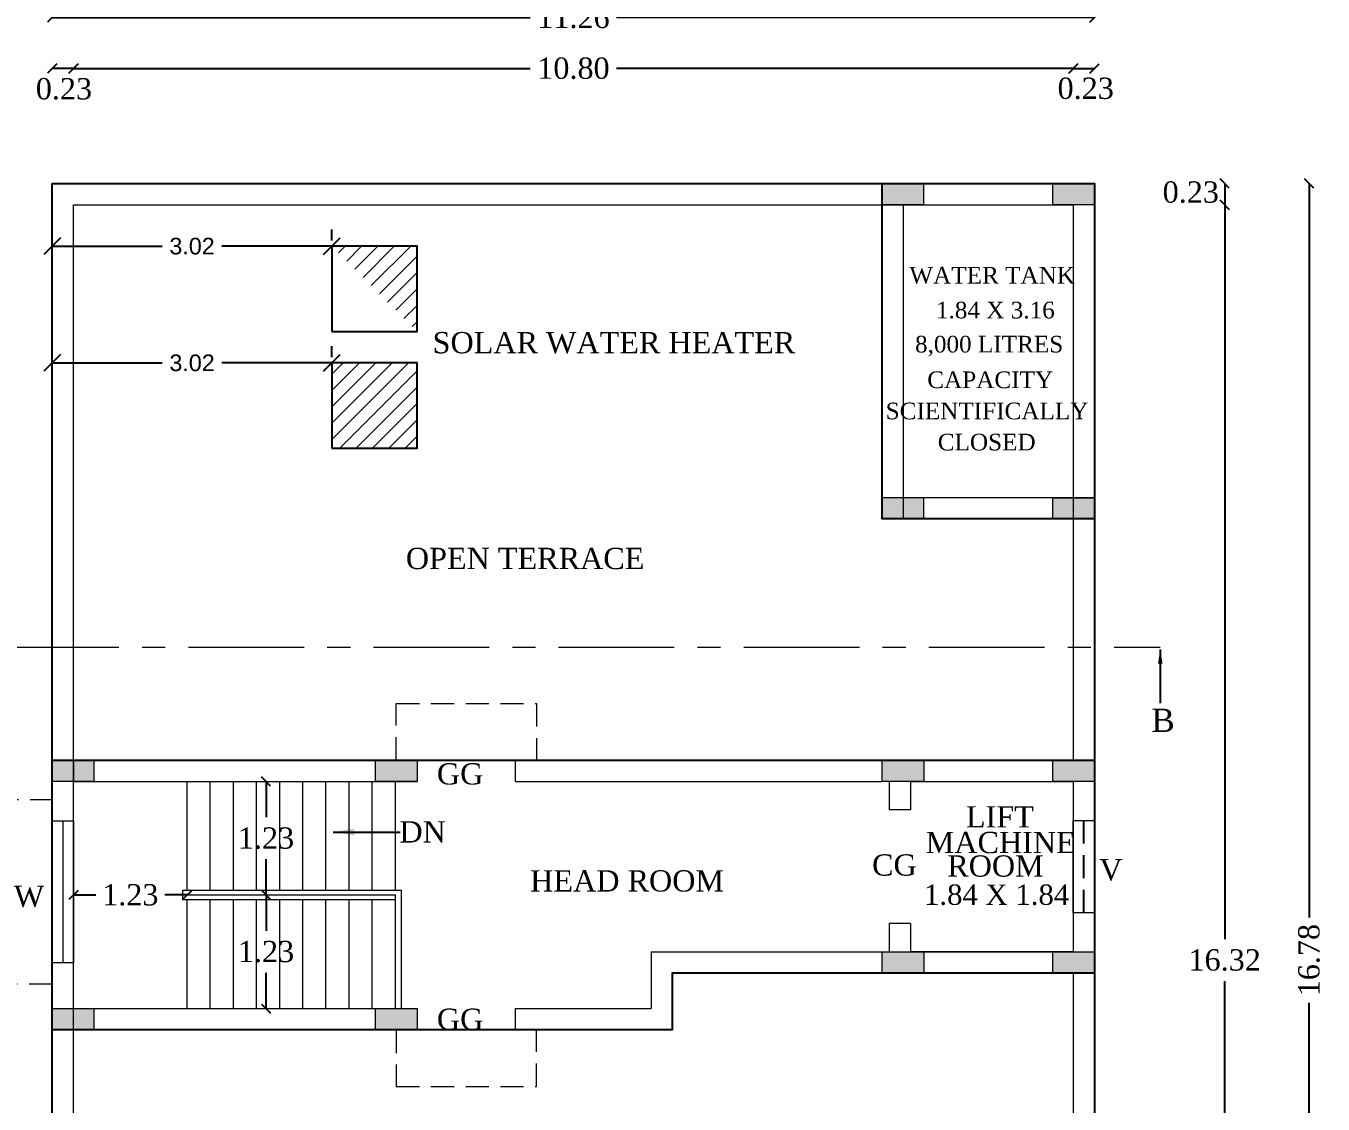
# Model space of a CAD drawing. Header units: metres. Extents: x -132 to 144, y -80 to -15.
# Drawn here: x -45.62 to -31.61, y -68.94 to -57.29 of the extents above; entities that cross this region are included whole.
import ezdxf
from ezdxf.enums import TextEntityAlignment as Align

# ---------------------------------------------------------------- set-up
doc = ezdxf.new("R2010")
doc.units = ezdxf.units.M
doc.header["$MEASUREMENT"] = 0
doc.header["$PDMODE"] = 3
doc.linetypes.add('CENTER', pattern=[2, 1.25, -0.25, 0.25, -0.25])
doc.linetypes.add('HIDDEN', pattern=[0.375, 0.25, -0.125])
doc.layers.get('0').update_dxf_attribs({"lineweight": 5})
doc.layers.get('DEFPOINTS').update_dxf_attribs({"lineweight": 5})
for name, color, linetype in [('BLK_1_FLR_6_ROOF_AREA', 54, 'Continuous'), ('BLK_1_STAIR_HEADROOM', 1, 'Continuous'), ('SOLAR_WATER_HEATER', 1, 'Continuous'), ('WATER_TANK_CALCULATION', 150, 'Continuous')]:
    doc.layers.add(name, color=color, linetype=linetype)
doc.styles.add('Isa-', font='times.ttf')
doc.styles.get("Standard").update_dxf_attribs({"font": 'arial.ttf'})
doc.styles.add('STYLE2', font='times.ttf')
doc.dimstyles.new('Copy of ISO-25', dxfattribs={"dimscale": 0, "dimtxt": 0.23, "dimasz": 0.1, "dimexe": 1.25, "dimexo": 0.625, "dimgap": 0.11, "dimtad": 0, "dimtih": 1, "dimtoh": 1, "dimzin": 1, "dimdsep": 46, "dimtxsty": 'STYLE2', "dimblk": 'OBLIQUE', "dimcen": 0, "dimse1": 1, "dimse2": 1, "dimclrd": 1, "dimclrt": 3, "dimadec": 0, "dimazin": 2, "dimtfac": 1, "dimtix": 1, "dimtofl": 0, "dimtmove": 0, "dimatfit": 3, "dimfxl": 0, "dimtolj": 1, "dimarcsym": 0})
doc.dimstyles.new('ISO-25', dxfattribs={"dimscale": 0, "dimtxt": 0.23, "dimasz": 0.15, "dimexe": 1.25, "dimexo": 0.625, "dimgap": 0.11, "dimtad": 0, "dimtih": 1, "dimtoh": 1, "dimzin": 1, "dimdsep": 46, "dimtxsty": 'STYLE2', "dimblk": 'OBLIQUE', "dimcen": 0, "dimse1": 1, "dimse2": 1, "dimclrd": 1, "dimclrt": 3, "dimadec": 0, "dimazin": 2, "dimtfac": 1, "dimtix": 1, "dimtofl": 0, "dimtmove": 0, "dimatfit": 3, "dimfxl": 0, "dimtolj": 1, "dimarcsym": 0})
doc.dimstyles.new('STANDARD$0', dxfattribs={"dimtxt": 0.5, "dimasz": 0.1, "dimexe": 2, "dimexo": 2, "dimgap": 0, "dimtad": 0, "dimzin": 0, "dimdsep": 46, "dimtxsty": 'Standard', "dimblk": 'OBLIQUE', "dimcen": -0.0625, "dimse1": 1, "dimse2": 1, "dimclrd": 3, "dimclre": 9, "dimadec": 0, "dimazin": 0, "dimtfac": 1, "dimtix": 1, "dimtofl": 0, "dimtmove": 2, "dimatfit": 3, "dimldrblk": 'OBLIQUE', "dimfxl": 0, "dimtolj": 1, "dimtzin": 0, "dimarcsym": 0})

# ---------------------------------------------------------------- blocks, each defined once
blk = doc.blocks.new('_Oblique')
at = {"color": 0, "linetype": 'ByBlock', "lineweight": -2}
blk.add_line((-0.5, -0.5), (0.5, 0.5), dxfattribs=at)
blk = doc.blocks.new('*D69')
at = {"color": 1, "lineweight": -2}
blk.add_line((-34.308, -57.753), (-34.078, -57.753), dxfattribs=at)
at = {"layer": 'DEFPOINTS', "color": 0}
for p in [(-34.078, -57.753), (-34.308, -59.227), (-34.078, -59.227)]:
    blk.add_point(p, dxfattribs=at)
at = {"color": 1, "lineweight": -2, "xscale": 0.1, "yscale": 0.1, "zscale": 0.1, "rotation": 180}
blk.add_blockref('_Oblique', (-34.308, -57.753), dxfattribs=at)
at = {"color": 1, "lineweight": -2, "xscale": 0.1, "yscale": 0.1, "zscale": 0.1}
blk.add_blockref('_Oblique', (-34.078, -57.753), dxfattribs=at)
at = {"color": 3, "insert": (-34.174, -57.97), "char_height": 0.23, "attachment_point": 5, "style": 'STYLE2'}
blk.add_mtext('\\A1;0.23', dxfattribs=at)
blk = doc.blocks.new('*D70')
at = {"color": 1, "lineweight": -2}
blk.add_line((-32.673, -58.997), (-32.673, -59.227), dxfattribs=at)
at = {"layer": 'DEFPOINTS', "color": 0}
for p in [(-34.522, -58.997), (-34.522, -59.227), (-32.673, -59.227)]:
    blk.add_point(p, dxfattribs=at)
at = {"color": 1, "lineweight": -2, "xscale": 0.1, "yscale": 0.1, "zscale": 0.1}
for p, rotation in [((-32.673, -58.997), 90), ((-32.673, -59.227), 270)]:
    blk.add_blockref('_Oblique', p, dxfattribs=dict(at, rotation=rotation))
at = {"color": 3, "insert": (-33.039, -59.091), "char_height": 0.23, "attachment_point": 5, "style": 'STYLE2'}
blk.add_mtext('\\A1;0.23', dxfattribs=at)
blk = doc.blocks.new('*D75')
at = {"color": 1, "lineweight": -2}
blk.add_line((-46.626, -59.227), (-46.626, -58.997), dxfattribs=at)
at = {"layer": 'DEFPOINTS', "color": 0}
for p in [(-46.626, -58.997), (-44.744, -58.997), (-44.744, -59.227)]:
    blk.add_point(p, dxfattribs=at)
at = {"color": 1, "lineweight": -2, "xscale": 0.1, "yscale": 0.1, "zscale": 0.1}
for p, rotation in [((-46.626, -58.997), 90), ((-46.626, -59.227), 270)]:
    blk.add_blockref('_Oblique', p, dxfattribs=dict(at, rotation=rotation))
at = {"color": 3, "insert": (-46.963, -59.139), "char_height": 0.23, "attachment_point": 5, "style": 'STYLE2'}
blk.add_mtext('\\A1;0.23', dxfattribs=at)
blk = doc.blocks.new('*D76')
at = {"color": 1, "lineweight": -2}
for p, q in [((-45.338, -57.204), (-40.174, -57.204)), ((-34.078, -57.204), (-39.242, -57.204))]:
    blk.add_line(p, q, dxfattribs=at)
at = {"layer": 'DEFPOINTS', "color": 0}
for p in [(-34.078, -57.204), (-45.338, -58.997), (-34.078, -58.997)]:
    blk.add_point(p, dxfattribs=at)
at = {"color": 1, "lineweight": -2, "xscale": 0.1, "yscale": 0.1, "zscale": 0.1, "rotation": 180}
blk.add_blockref('_Oblique', (-45.338, -57.204), dxfattribs=at)
at = {"color": 1, "lineweight": -2, "xscale": 0.1, "yscale": 0.1, "zscale": 0.1}
blk.add_blockref('_Oblique', (-34.078, -57.204), dxfattribs=at)
at = {"color": 3, "insert": (-39.708, -57.204), "char_height": 0.23, "attachment_point": 5, "style": 'STYLE2'}
blk.add_mtext('\\A1;11.26', dxfattribs=at)
blk = doc.blocks.new('*D127')
at = {"color": 1, "linetype": 'Continuous', "lineweight": -2}
for p, q in [((-46.573, -60.109), (-46.573, -67.804)), ((-46.573, -76.429), (-46.573, -68.734))]:
    blk.add_line(p, q, dxfattribs=at)
at = {"layer": 'DEFPOINTS', "color": 0}
for p in [(-46.573, -60.109), (-45.055, -60.109), (-45.055, -76.429)]:
    blk.add_point(p, dxfattribs=at)
at = {"color": 1, "lineweight": -2, "xscale": 0.1, "yscale": 0.1, "zscale": 0.1}
for p, rotation in [((-46.573, -60.109), 90), ((-46.573, -76.429), 270)]:
    blk.add_blockref('_Oblique', p, dxfattribs=dict(at, rotation=rotation))
at = {"color": 3, "insert": (-46.573, -68.269), "char_height": 0.23, "attachment_point": 5, "rotation": 90, "style": 'STYLE2'}
blk.add_mtext('\\A1;16.32', dxfattribs=at)
blk = doc.blocks.new('*D78')
at = {"color": 1, "linetype": 'Continuous', "lineweight": -2}
blk.add_line((-45.108, -57.753), (-45.338, -57.753), dxfattribs=at)
at = {"layer": 'DEFPOINTS', "color": 0}
for p in [(-45.338, -57.753), (-45.338, -59.227), (-45.108, -59.227)]:
    blk.add_point(p, dxfattribs=at)
at = {"color": 1, "lineweight": -2, "xscale": 0.1, "yscale": 0.1, "zscale": 0.1, "rotation": 180}
blk.add_blockref('_Oblique', (-45.338, -57.753), dxfattribs=at)
at = {"color": 1, "lineweight": -2, "xscale": 0.1, "yscale": 0.1, "zscale": 0.1}
blk.add_blockref('_Oblique', (-45.108, -57.753), dxfattribs=at)
at = {"color": 3, "insert": (-45.212, -57.975), "char_height": 0.23, "attachment_point": 5, "style": 'STYLE2'}
blk.add_mtext('\\A1;0.23', dxfattribs=at)
blk = doc.blocks.new('*D79')
at = {"color": 1, "linetype": 'Continuous', "lineweight": -2}
for p, q in [((-45.108, -57.753), (-40.174, -57.753)), ((-34.308, -57.753), (-39.242, -57.753))]:
    blk.add_line(p, q, dxfattribs=at)
at = {"layer": 'DEFPOINTS', "color": 0}
for p in [(-34.308, -57.753), (-45.108, -59.227), (-34.308, -59.227)]:
    blk.add_point(p, dxfattribs=at)
at = {"color": 1, "lineweight": -2, "xscale": 0.1, "yscale": 0.1, "zscale": 0.1, "rotation": 180}
blk.add_blockref('_Oblique', (-45.108, -57.753), dxfattribs=at)
at = {"color": 1, "lineweight": -2, "xscale": 0.1, "yscale": 0.1, "zscale": 0.1}
blk.add_blockref('_Oblique', (-34.308, -57.753), dxfattribs=at)
at = {"color": 3, "insert": (-39.708, -57.753), "char_height": 0.23, "attachment_point": 5, "style": 'STYLE2'}
blk.add_mtext('\\A1;10.80', dxfattribs=at)
blk = doc.blocks.new('*D128')
at = {"color": 1, "linetype": 'Continuous', "lineweight": -2}
for p, q in [((-32.673, -59.227), (-32.673, -67.16)), ((-32.673, -75.547), (-32.673, -67.615))]:
    blk.add_line(p, q, dxfattribs=at)
at = {"layer": 'DEFPOINTS', "color": 0}
for p in [(-34.308, -59.227), (-34.308, -75.547), (-32.673, -75.547)]:
    blk.add_point(p, dxfattribs=at)
at = {"color": 1, "lineweight": -2, "xscale": 0.1, "yscale": 0.1, "zscale": 0.1}
for p, rotation in [((-32.673, -59.227), 90), ((-32.673, -75.547), 270)]:
    blk.add_blockref('_Oblique', p, dxfattribs=dict(at, rotation=rotation))
at = {"color": 3, "insert": (-32.673, -67.387), "char_height": 0.23, "attachment_point": 5, "style": 'STYLE2'}
blk.add_mtext('\\A1;16.32', dxfattribs=at)
blk = doc.blocks.new('*D129')
at = {"color": 1, "linetype": 'Continuous', "lineweight": -2}
for p, q in [((-31.761, -58.997), (-31.761, -66.925)), ((-31.761, -75.777), (-31.761, -67.85))]:
    blk.add_line(p, q, dxfattribs=at)
at = {"layer": 'DEFPOINTS', "color": 0}
for p in [(-34.078, -58.997), (-34.078, -75.777), (-31.761, -75.777)]:
    blk.add_point(p, dxfattribs=at)
at = {"color": 1, "lineweight": -2, "xscale": 0.1, "yscale": 0.1, "zscale": 0.1}
for p, rotation in [((-31.761, -58.997), 90), ((-31.761, -75.777), 270)]:
    blk.add_blockref('_Oblique', p, dxfattribs=dict(at, rotation=rotation))
at = {"color": 3, "insert": (-31.761, -67.387), "char_height": 0.23, "attachment_point": 5, "rotation": 90, "style": 'STYLE2'}
blk.add_mtext('\\A1;16.78', dxfattribs=at)
blk = doc.blocks.new('*D175')
at = {"color": 1, "lineweight": -2}
for p, q in [((-43.029, -65.457), (-43.029, -65.842)), ((-43.029, -66.682), (-43.029, -66.297))]:
    blk.add_line(p, q, dxfattribs=at)
at = {"layer": 'DEFPOINTS', "color": 0}
for p in [(-43.236, -65.457), (-43.236, -66.682), (-43.029, -66.682)]:
    blk.add_point(p, dxfattribs=at)
at = {"color": 1, "lineweight": -2, "xscale": 0.1, "yscale": 0.1, "zscale": 0.1}
for p, rotation in [((-43.029, -65.457), 90), ((-43.029, -66.682), 270)]:
    blk.add_blockref('_Oblique', p, dxfattribs=dict(at, rotation=rotation))
at = {"color": 3, "lineweight": -3, "insert": (-43.029, -66.07), "char_height": 0.23, "attachment_point": 5, "style": 'STYLE2'}
blk.add_mtext('\\A1;1.23', dxfattribs=at)
blk = doc.blocks.new('*D176')
at = {"color": 1, "lineweight": -2}
for p, q in [((-43.029, -66.682), (-43.029, -67.069)), ((-43.029, -67.911), (-43.029, -67.524))]:
    blk.add_line(p, q, dxfattribs=at)
at = {"layer": 'DEFPOINTS', "color": 0}
for p in [(-43.029, -66.682), (-43.029, -67.911), (-42.986, -67.911)]:
    blk.add_point(p, dxfattribs=at)
at = {"color": 1, "lineweight": -2, "xscale": 0.1, "yscale": 0.1, "zscale": 0.1}
for p, rotation in [((-43.029, -66.682), 90), ((-43.029, -67.911), 270)]:
    blk.add_blockref('_Oblique', p, dxfattribs=dict(at, rotation=rotation))
at = {"color": 3, "lineweight": -3, "insert": (-43.029, -67.296), "char_height": 0.23, "attachment_point": 5, "style": 'STYLE2'}
blk.add_mtext('\\A1;1.23', dxfattribs=at)
blk = doc.blocks.new('*D177')
at = {"color": 1, "lineweight": -2}
for p, q in [((-45.108, -66.683), (-44.868, -66.683)), ((-43.881, -66.683), (-44.121, -66.683))]:
    blk.add_line(p, q, dxfattribs=at)
at = {"layer": 'DEFPOINTS', "color": 0}
for p in [(-45.108, -66.683), (-45.108, -66.684), (-43.881, -67.911)]:
    blk.add_point(p, dxfattribs=at)
at = {"color": 1, "lineweight": -2, "xscale": 0.1, "yscale": 0.1, "zscale": 0.1, "rotation": 180}
blk.add_blockref('_Oblique', (-45.108, -66.683), dxfattribs=at)
at = {"color": 1, "lineweight": -2, "xscale": 0.1, "yscale": 0.1, "zscale": 0.1}
blk.add_blockref('_Oblique', (-43.881, -66.683), dxfattribs=at)
at = {"color": 3, "lineweight": -3, "insert": (-44.495, -66.683), "char_height": 0.23, "attachment_point": 5, "style": 'STYLE2'}
blk.add_mtext('\\A1;1.23', dxfattribs=at)
blk = doc.blocks.new('*D194')
at = {"layer": 'DEFPOINTS', "color": 0}
for p in [(-45.338, -59.674), (-45.338, -59.674), (-42.318, -59.674)]:
    blk.add_point(p, dxfattribs=at)
at = {"layer": 'SOLAR_WATER_HEATER', "color": 0, "lineweight": -2}
for p, q in [((-45.338, -59.612), (-45.338, -59.494)), ((-42.318, -59.612), (-42.318, -59.494))]:
    blk.add_line(p, q, dxfattribs=at)
at = {"layer": 'SOLAR_WATER_HEATER', "lineweight": -2}
for p, q in [((-45.338, -59.674), (-44.151, -59.674)), ((-42.318, -59.674), (-43.505, -59.674))]:
    blk.add_line(p, q, dxfattribs=at)
at = {"layer": 'SOLAR_WATER_HEATER', "lineweight": -2, "xscale": 0.18, "yscale": 0.18, "zscale": 0.18, "rotation": 180}
blk.add_blockref('_Oblique', (-45.338, -59.674), dxfattribs=at)
at = {"layer": 'SOLAR_WATER_HEATER', "lineweight": -2, "xscale": 0.18, "yscale": 0.18, "zscale": 0.18}
blk.add_blockref('_Oblique', (-42.318, -59.674), dxfattribs=at)
at = {"layer": 'SOLAR_WATER_HEATER', "color": 0, "lineweight": -3, "insert": (-43.828, -59.674), "char_height": 0.18, "attachment_point": 5}
blk.add_mtext('\\A1;3.02', dxfattribs=at)
blk = doc.blocks.new('*D195')
at = {"layer": 'DEFPOINTS', "color": 0}
for p in [(-45.338, -60.935), (-45.338, -60.935), (-42.318, -60.935)]:
    blk.add_point(p, dxfattribs=at)
at = {"layer": 'SOLAR_WATER_HEATER', "color": 0, "lineweight": -2}
for p, q in [((-45.338, -60.872), (-45.338, -60.755)), ((-42.318, -60.872), (-42.318, -60.755))]:
    blk.add_line(p, q, dxfattribs=at)
at = {"layer": 'SOLAR_WATER_HEATER', "lineweight": -2}
for p, q in [((-45.338, -60.935), (-44.151, -60.935)), ((-42.318, -60.935), (-43.505, -60.935))]:
    blk.add_line(p, q, dxfattribs=at)
at = {"layer": 'SOLAR_WATER_HEATER', "lineweight": -2, "xscale": 0.18, "yscale": 0.18, "zscale": 0.18, "rotation": 180}
blk.add_blockref('_Oblique', (-45.338, -60.935), dxfattribs=at)
at = {"layer": 'SOLAR_WATER_HEATER', "lineweight": -2, "xscale": 0.18, "yscale": 0.18, "zscale": 0.18}
blk.add_blockref('_Oblique', (-42.318, -60.935), dxfattribs=at)
at = {"layer": 'SOLAR_WATER_HEATER', "color": 0, "lineweight": -3, "insert": (-43.828, -60.935), "char_height": 0.18, "attachment_point": 5}
blk.add_mtext('\\A1;3.02', dxfattribs=at)

msp = doc.modelspace()

# ---------------------------------------------------------------- hatches: boundary and pattern name
for points in [[(-36.37473, -58.99727), (-36.37473, -59.22727), (-35.92473, -59.22727), (-35.92473, -58.99727)], [(-34.52788, -58.99727), (-34.52788, -59.22727), (-34.07788, -59.22727), (-34.07788, -58.99727)], [(-36.37473, -62.39061), (-36.37473, -62.62061), (-35.92473, -62.62061), (-35.92473, -62.39061)], [(-34.52788, -62.39067), (-34.52788, -62.62067), (-34.07788, -62.62067), (-34.07788, -62.39067)], [(-45.33788, -65.22728), (-45.33788, -65.45728), (-44.88788, -65.45728), (-44.88788, -65.22728)], [(-41.84687, -65.22727), (-41.84687, -65.45727), (-41.39687, -65.45727), (-41.39687, -65.22727)], [(-36.37454, -65.22727), (-36.37454, -65.45727), (-35.92454, -65.45727), (-35.92454, -65.22727)], [(-34.52788, -65.22727), (-34.52788, -65.45727), (-34.07788, -65.45727), (-34.07788, -65.22727)], [(-36.37454, -67.29727), (-36.37454, -67.52727), (-35.92454, -67.52727), (-35.92454, -67.29727)], [(-34.52788, -67.29727), (-34.52788, -67.52727), (-34.07788, -67.52727), (-34.07788, -67.29727)], [(-45.33788, -67.91061), (-45.33788, -68.14061), (-44.88788, -68.14061), (-44.88788, -67.91061)], [(-41.84706, -67.91061), (-41.84706, -68.14061), (-41.39706, -68.14061), (-41.39706, -67.91061)]]:
    msp.add_hatch(color=4).paths.add_polyline_path(points)
h = msp.add_hatch()
h.set_pattern_fill('ANSI31', color=150, style=0)
h.paths.add_polyline_path([(-41.39788, -60.59428), (-41.39788, -59.67428), (-42.31788, -59.67428)])
h.paths.add_polyline_path([(-41.39788, -61.85495), (-41.39788, -60.93495), (-42.31788, -60.93495), (-42.31788, -61.85495)])

# ---------------------------------------------------------------- linework, layer by layer
for p, q in [((-45.33788, -75.77727), (-45.33788, -58.99727)), ((-45.33788, -58.99727), (-34.07788, -58.99727)), ((-36.37473, -58.99727), (-36.37473, -62.62061)), ((-34.07788, -58.99727), (-34.07788, -75.77727)), ((-45.10788, -75.54727), (-45.10788, -59.22727)), ((-45.10788, -59.22727), (-34.30788, -59.22727)), ((-36.14473, -59.22727), (-36.14473, -62.62061)), ((-34.30788, -59.22727), (-34.30788, -65.22727)), ((-36.14973, -62.39061), (-34.07788, -62.39066)), ((-36.37473, -62.6206), (-34.07788, -62.62066)), ((-45.10788, -65.22727), (-41.51206, -65.22727)), ((-40.33706, -65.22727), (-40.33706, -65.45727)), ((-40.33706, -65.22727), (-34.30788, -65.22727)), ((-34.30788, -65.22727), (-36.25954, -65.22727)), ((-45.10788, -67.91061), (-45.10788, -65.45727)), ((-45.10788, -65.45727), (-41.39706, -65.45727)), ((-43.88121, -66.63061), (-43.88121, -65.45727)), ((-43.63121, -66.63265), (-43.63121, -65.45727)), ((-43.38121, -66.63248), (-43.38121, -65.45727)), ((-43.13121, -66.6323), (-43.13121, -65.45727)), ((-42.88121, -66.63213), (-42.88121, -65.45727)), ((-42.63121, -66.63195), (-42.63121, -65.45727)), ((-42.38121, -66.63178), (-42.38121, -65.45727)), ((-42.13121, -66.6316), (-42.13121, -65.45727)), ((-41.88121, -66.6316), (-41.88121, -65.45727)), ((-41.63121, -66.63125), (-41.63121, -65.4571)), ((-40.33706, -65.45727), (-36.37454, -65.45727)), ((-36.29798, -65.45727), (-36.29798, -65.76394)), ((-36.06798, -65.45727), (-36.06798, -65.76394)), ((-36.06798, -65.45727), (-34.30788, -65.45727)), ((-34.30788, -65.45759), (-34.30788, -67.29727)), ((-34.30788, -65.45759), (-34.30788, -67.29727)), ((-36.06798, -65.76394), (-36.29798, -65.76394)), ((-43.93121, -66.63061), (-41.56394, -66.63061)), ((-43.93121, -66.63061), (-43.93121, -66.73061)), ((-43.88121, -66.68227), (-41.63121, -66.68227)), ((-41.63121, -67.91043), (-41.63121, -66.68227)), ((-41.56394, -67.91061), (-41.56394, -66.63061)), ((-43.93121, -66.73061), (-41.63121, -66.73061)), ((-43.88121, -67.91061), (-43.88121, -66.73061)), ((-43.63121, -67.91061), (-43.63121, -66.73488)), ((-43.38121, -67.91061), (-43.38121, -66.7347)), ((-43.13121, -67.91061), (-43.13121, -66.73453)), ((-42.88121, -67.91061), (-42.88121, -66.73435)), ((-42.63121, -67.91061), (-42.63121, -66.73418)), ((-42.38121, -67.91061), (-42.38121, -66.734)), ((-42.13121, -67.91061), (-42.13121, -66.73383)), ((-41.88121, -67.91061), (-41.88121, -66.73383)), ((-36.29798, -66.99061), (-36.29798, -67.29727)), ((-36.06798, -66.99061), (-36.29798, -66.99061)), ((-36.06798, -66.99061), (-36.06798, -67.29727)), ((-36.06798, -67.10561), (-36.06798, -67.29727)), ((-38.86979, -67.29727), (-36.29798, -67.29727)), ((-38.86979, -67.29727), (-38.86979, -67.91061)), ((-36.06798, -67.29727), (-34.30788, -67.29727)), ((-34.30788, -67.29727), (-36.06798, -67.29727)), ((-36.06798, -67.29727), (-34.30788, -67.29727)), ((-36.06788, -67.29727), (-34.30788, -67.29727)), ((-36.06788, -67.29727), (-34.30788, -67.29727)), ((-38.63979, -67.52727), (-34.30788, -67.52727)), ((-38.63979, -67.52727), (-38.63979, -68.14061)), ((-37.48979, -67.52727), (-37.48979, -67.52727)), ((-34.30788, -67.52727), (-37.37479, -67.52727)), ((-34.30788, -67.52727), (-34.30788, -75.54727)), ((-45.10788, -67.91061), (-41.39706, -67.91061)), ((-40.33706, -67.91061), (-38.86979, -67.91061)), ((-45.33788, -68.14061), (-41.51206, -68.14061)), ((-41.39725, -68.14061), (-41.39706, -68.14061)), ((-40.33706, -68.14061), (-38.63979, -68.14061))]:
    msp.add_line(p, q)
at = {"color": 4, "linetype": 'CENTER'}
msp.add_line((-45.8682, -64.00721), (-33.3689, -64.00721), dxfattribs=at)
at = {"color": 4}
msp.add_line((-45.10788, -65.22727), (-45.10788, -65.45727), dxfattribs=at)
at = {"color": 2}
msp.add_line((-45.22288, -65.88243), (-45.22288, -67.41577), dxfattribs=at)
at = {"color": 4, "linetype": 'HIDDEN', "lineweight": -3}
msp.add_line((-34.19288, -66.87743), (-34.19288, -65.87743), dxfattribs=at)
at = {"color": 3}
for p, q in [((-41.39706, -67.91061), (-41.39706, -68.14061)), ((-40.33706, -67.91061), (-40.33706, -68.14061))]:
    msp.add_line(p, q, dxfattribs=at)
at = {"color": 4}
for points in [[(-35.92473, -58.99727), (-35.92473, -59.22727), (-36.37473, -59.22727), (-36.37473, -58.99727)], [(-34.07788, -58.99727), (-34.07788, -59.22727), (-34.52788, -59.22727), (-34.52788, -58.99727)], [(-35.92473, -62.39061), (-35.92473, -62.62061), (-36.37473, -62.62061), (-36.37473, -62.39061)], [(-34.07788, -62.39067), (-34.07788, -62.62067), (-34.52788, -62.62067), (-34.52788, -62.39067)], [(-44.88788, -65.22728), (-44.88788, -65.45728), (-45.33788, -65.45728), (-45.33788, -65.22728)], [(-41.39687, -65.22727), (-41.39687, -65.45727), (-41.84687, -65.45727), (-41.84687, -65.22727)], [(-35.92454, -65.22727), (-35.92454, -65.45727), (-36.37454, -65.45727), (-36.37454, -65.22727)], [(-34.07788, -65.22727), (-34.07788, -65.45727), (-34.52788, -65.45727), (-34.52788, -65.22727)], [(-34.07788, -65.87743), (-34.07788, -66.87743), (-34.30788, -66.87743), (-34.30788, -65.87743)], [(-35.92454, -67.29727), (-35.92454, -67.52727), (-36.37454, -67.52727), (-36.37454, -67.29727)], [(-34.07788, -67.29727), (-34.07788, -67.52727), (-34.52788, -67.52727), (-34.52788, -67.29727)], [(-44.88788, -67.91061), (-44.88788, -68.14061), (-45.33788, -68.14061), (-45.33788, -67.91061)], [(-41.39706, -67.91061), (-41.39706, -68.14061), (-41.84706, -68.14061), (-41.84706, -67.91061)]]:
    msp.add_lwpolyline(points, close=True, dxfattribs=at)
at = {"color": 4, "linetype": 'HIDDEN'}
for points in [[(-41.62187, -65.22727), (-41.62187, -64.61394), (-40.10706, -64.61395), (-40.10706, -65.22728)], [(-45.33788, -67.64577), (-45.95121, -67.64577), (-45.95121, -65.65243), (-45.33788, -65.65243)], [(-41.62187, -68.14062), (-41.62187, -68.75395), (-40.10706, -68.75394), (-40.10706, -68.14061)]]:
    msp.add_lwpolyline(points, dxfattribs=at)
at = {"color": 2}
msp.add_lwpolyline([(-45.33788, -67.41577), (-45.33788, -65.88243), (-45.10788, -65.88243), (-45.10788, -67.41577), (-45.33788, -67.41577)], dxfattribs=at)
at = {"layer": 'BLK_1_FLR_6_ROOF_AREA', "lineweight": -3}
msp.add_lwpolyline([(-45.33788, -58.99727), (-34.07788, -58.99727), (-34.07788, -75.77727), (-45.33788, -75.77727)], close=True, dxfattribs=at)
at = {"layer": 'BLK_1_STAIR_HEADROOM', "color": 1}
msp.add_lwpolyline([(-45.33788, -65.22728), (-34.07788, -65.22728), (-34.07788, -67.52727), (-38.63979, -67.52727), (-38.63979, -68.14061), (-45.33788, -68.14061)], close=True, dxfattribs=at)
at = {"layer": 'SOLAR_WATER_HEATER', "color": 1, "lineweight": -3}
for points in [[(-42.31788, -60.59428), (-41.39788, -60.59428), (-41.39788, -59.67428), (-42.31788, -59.67428)], [(-42.31788, -61.85495), (-41.39788, -61.85495), (-41.39788, -60.93495), (-42.31788, -60.93495)]]:
    msp.add_lwpolyline(points, close=True, dxfattribs=at)
at = {"layer": 'WATER_TANK_CALCULATION', "color": 150}
msp.add_lwpolyline([(-36.37473, -58.99727), (-34.07788, -58.99727), (-34.07788, -62.62066), (-36.37473, -62.62066)], close=True, dxfattribs=at)

# ---------------------------------------------------------------- texts
at = {"color": 2, "lineweight": -3, "style": 'Isa-'}
for s, p in [('WATER TANK ', (-35.1504, -59.98821)), ('1.84 X 3.16', (-35.1504, -60.36395)), ('8,000 LITRES ', (-35.18339, -60.73223)), ('CAPACITY', (-35.20585, -61.1171)), ('SCIENTIFICALLY ', (-35.20585, -61.45392)), ('CLOSED', (-35.24361, -61.79021))]:
    msp.add_text(s, height=0.18, dxfattribs=at).set_placement(p, align=Align.MIDDLE_CENTER)
at = {"lineweight": -3, "style": 'Isa-'}
for s, p in [('SOLAR WATER HEATER', (-41.2296, -60.83099)), ('OPEN TERRACE', (-41.51835, -63.16232))]:
    msp.add_text(s, height=0.23, dxfattribs=at).set_placement(p)
at = {"color": 4, "lineweight": -3, "style": 'Isa-'}
msp.add_text('B', height=0.25, dxfattribs=at).set_placement((-33.33864, -64.79606), align=Align.MIDDLE_CENTER)
at = {"color": 6, "ltscale": 2, "style": 'Isa-'}
for s, p in [('GG', (-41.18331, -65.48963)), ('CG', (-36.48208, -66.47412)), ('GG', (-41.18331, -68.14061))]:
    msp.add_text(s, height=0.23, dxfattribs=at).set_placement(p)
at = {"color": 181, "ltscale": 2, "style": 'Isa-'}
for s, p in [('LIFT', (-35.46781, -65.95387)), ('MACHINE ', (-35.9026, -66.23102)), (' ROOM', (-35.75662, -66.48493))]:
    msp.add_text(s, height=0.23, dxfattribs=at).set_placement(p)
at = {"color": 2, "lineweight": -3, "style": 'Isa-'}
msp.add_text('DN', height=0.23, dxfattribs=at).set_placement((-41.58774, -66.11622))
at = {"color": 132, "ltscale": 2, "style": 'Isa-'}
msp.add_text('HEAD ROOM', height=0.23, dxfattribs=at).set_placement((-40.17514, -66.64587))
at = {"ltscale": 2, "style": 'Isa-'}
for s, height, p in [('V', 0.23, (-34.02724, -66.52496)), ('W', 0.23, (-45.75361, -66.81221)), ('1.84 X 1.84', 0.22, (-35.92132, -66.78995))]:
    msp.add_text(s, height=height, dxfattribs=at).set_placement(p)

# ---------------------------------------------------------------- dimensions: what is measured, and where the dimension line sits
at = {"color": 4}
for base, p1, p2, override, picture, middle in [((-34.07788, -57.20432), (-45.33788, -58.99727), (-34.07788, -58.99727), {"dimscale": 1}, '*D76', (-39.70797, -57.20432)), ((-34.07788, -57.75304), (-34.30788, -59.22727), (-34.07788, -59.22727), {"dimscale": 1, "dimtmove": 2}, '*D69', (-34.17402, -57.96951))]:
    dim = msp.add_linear_dim(base=base, p1=p1, p2=p2, dimstyle='Copy of ISO-25', override=override, dxfattribs=at)
    dim.commit()
    dim.dimension.update_dxf_attribs({"geometry": picture, "text_midpoint": middle, "dimtype": 160})
at = {"color": 3}
dim = msp.add_linear_dim(base=(-45.33788, -57.75304), p1=(-45.10788, -59.22727), p2=(-45.33788, -59.22727), dimstyle='Copy of ISO-25', override={"dimscale": 1, "dimtmove": 2, "dimfxl": 4, "dimfxlon": 1}, dxfattribs=at)
dim.commit()
dim.dimension.update_dxf_attribs({"geometry": '*D78', "text_midpoint": (-45.2124, -57.9749), "dimtype": 160})
dim = msp.add_linear_dim(base=(-34.30788, -57.75304), p1=(-45.10788, -59.22727), p2=(-34.30788, -59.22727), dimstyle='Copy of ISO-25', override={"dimscale": 1, "dimfxl": 4, "dimfxlon": 1}, dxfattribs=at)
dim.commit()
dim.dimension.update_dxf_attribs({"geometry": '*D79', "text_midpoint": (-39.70788, -57.75304)})
at = {"color": 4}
for base, p1, p2, picture, middle in [((-46.62629, -58.99727), (-44.7439, -59.22727), (-44.7439, -58.99727), '*D75', (-46.96256, -59.13874)), ((-32.67346, -59.22727), (-34.5218, -58.99727), (-34.5218, -59.22727), '*D70', (-33.03948, -59.09116))]:
    dim = msp.add_linear_dim(base=base, p1=p1, p2=p2, angle=90, dimstyle='Copy of ISO-25', override={"dimscale": 1, "dimtmove": 2}, dxfattribs=at)
    dim.commit()
    dim.dimension.update_dxf_attribs({"geometry": picture, "text_midpoint": middle, "dimtype": 160})
at = {"color": 3}
for base, p1, p2, picture, middle in [((-31.76103, -75.77727), (-34.07788, -58.99727), (-34.07788, -75.77727), '*D129', (-31.76103, -67.38727)), ((-46.57336, -60.1089), (-45.05495, -76.4289), (-45.05495, -60.1089), '*D127', (-46.57336, -68.2689))]:
    dim = msp.add_linear_dim(base=base, p1=p1, p2=p2, angle=90, dimstyle='Copy of ISO-25', override={"dimscale": 1, "dimfxl": 4, "dimfxlon": 1}, dxfattribs=at)
    dim.commit()
    dim.dimension.update_dxf_attribs({"geometry": picture, "text_midpoint": middle, "text_rotation": 90})
dim = msp.add_linear_dim(base=(-32.67346, -75.54727), p1=(-34.30788, -59.22727), p2=(-34.30788, -75.54727), angle=90, dimstyle='Copy of ISO-25', override={"dimscale": 1, "dimfxl": 4, "dimfxlon": 1}, dxfattribs=at)
dim.commit()
dim.dimension.update_dxf_attribs({"geometry": '*D128', "text_midpoint": (-32.67346, -67.38727)})
at = {"lineweight": -3}
for base, p1, p2, picture, middle in [((-43.0288466633, -66.6822745754), (-43.2362061683, -65.4572745754), (-43.2362061683, -66.6822745754), '*D175', (-43.0288466633, -66.0697745754)), ((-43.02885, -67.91061), (-43.02885, -66.68227), (-42.98597, -67.91061), '*D176', (-43.02885, -67.29644))]:
    dim = msp.add_linear_dim(base=base, p1=p1, p2=p2, angle=270, dimstyle='Copy of ISO-25', override={"dimscale": 1}, dxfattribs=at)
    dim.commit()
    dim.dimension.update_dxf_attribs({"geometry": picture, "text_midpoint": middle})
dim = msp.add_linear_dim(base=(-45.10788, -66.68339), p1=(-43.88121, -67.91061), p2=(-45.10788, -66.68394), dimstyle='Copy of ISO-25', override={"dimscale": 1}, dxfattribs=at)
dim.commit()
dim.dimension.update_dxf_attribs({"geometry": '*D177', "text_midpoint": (-44.49454, -66.68339), "dimtype": 160})
at = {"layer": 'SOLAR_WATER_HEATER', "lineweight": -3}
for base, p1, p2, picture, middle in [((-45.33788, -59.67428), (-42.31788, -59.67428), (-45.33788, -59.67428), '*D194', (-43.82788, -59.67428)), ((-45.33788, -60.93495), (-42.31788, -60.93495), (-45.33788, -60.93495), '*D195', (-43.82788, -60.93495))]:
    dim = msp.add_linear_dim(base=base, p1=p1, p2=p2, dimstyle='STANDARD$0', override={"dimtxt": 0.18, "dimasz": 0.18, "dimexe": 0.18, "dimexo": 0.0625, "dimgap": 0.09, "dimtih": 1, "dimtoh": 1, "dimblk1": 'Oblique', "dimblk2": 'Oblique', "dimsah": 1, "dimcen": 0.09, "dimse1": 0, "dimse2": 0, "dimclrd": 256, "dimclre": 0, "dimtdec": 4, "dimtix": 0, "dimtmove": 0}, dxfattribs=at)
    dim.commit()
    dim.dimension.update_dxf_attribs({"geometry": picture, "text_midpoint": middle})

# ---------------------------------------------------------------- leaders
at = {"color": 4, "linetype": 'CENTER'}
msp.add_leader([(-33.3689, -64.0328), (-33.3689, -64.61255)], dimstyle='ISO-25', override={"dimscale": 1}, dxfattribs=at)
at = {"lineweight": -3}
msp.add_leader([(-42.3046, -66.00305), (-41.57939, -66.00305)], dimstyle='Copy of ISO-25', override={"dimscale": 1, "dimasz": 0.23}, dxfattribs=at)

doc.saveas('drawing.dxf')
